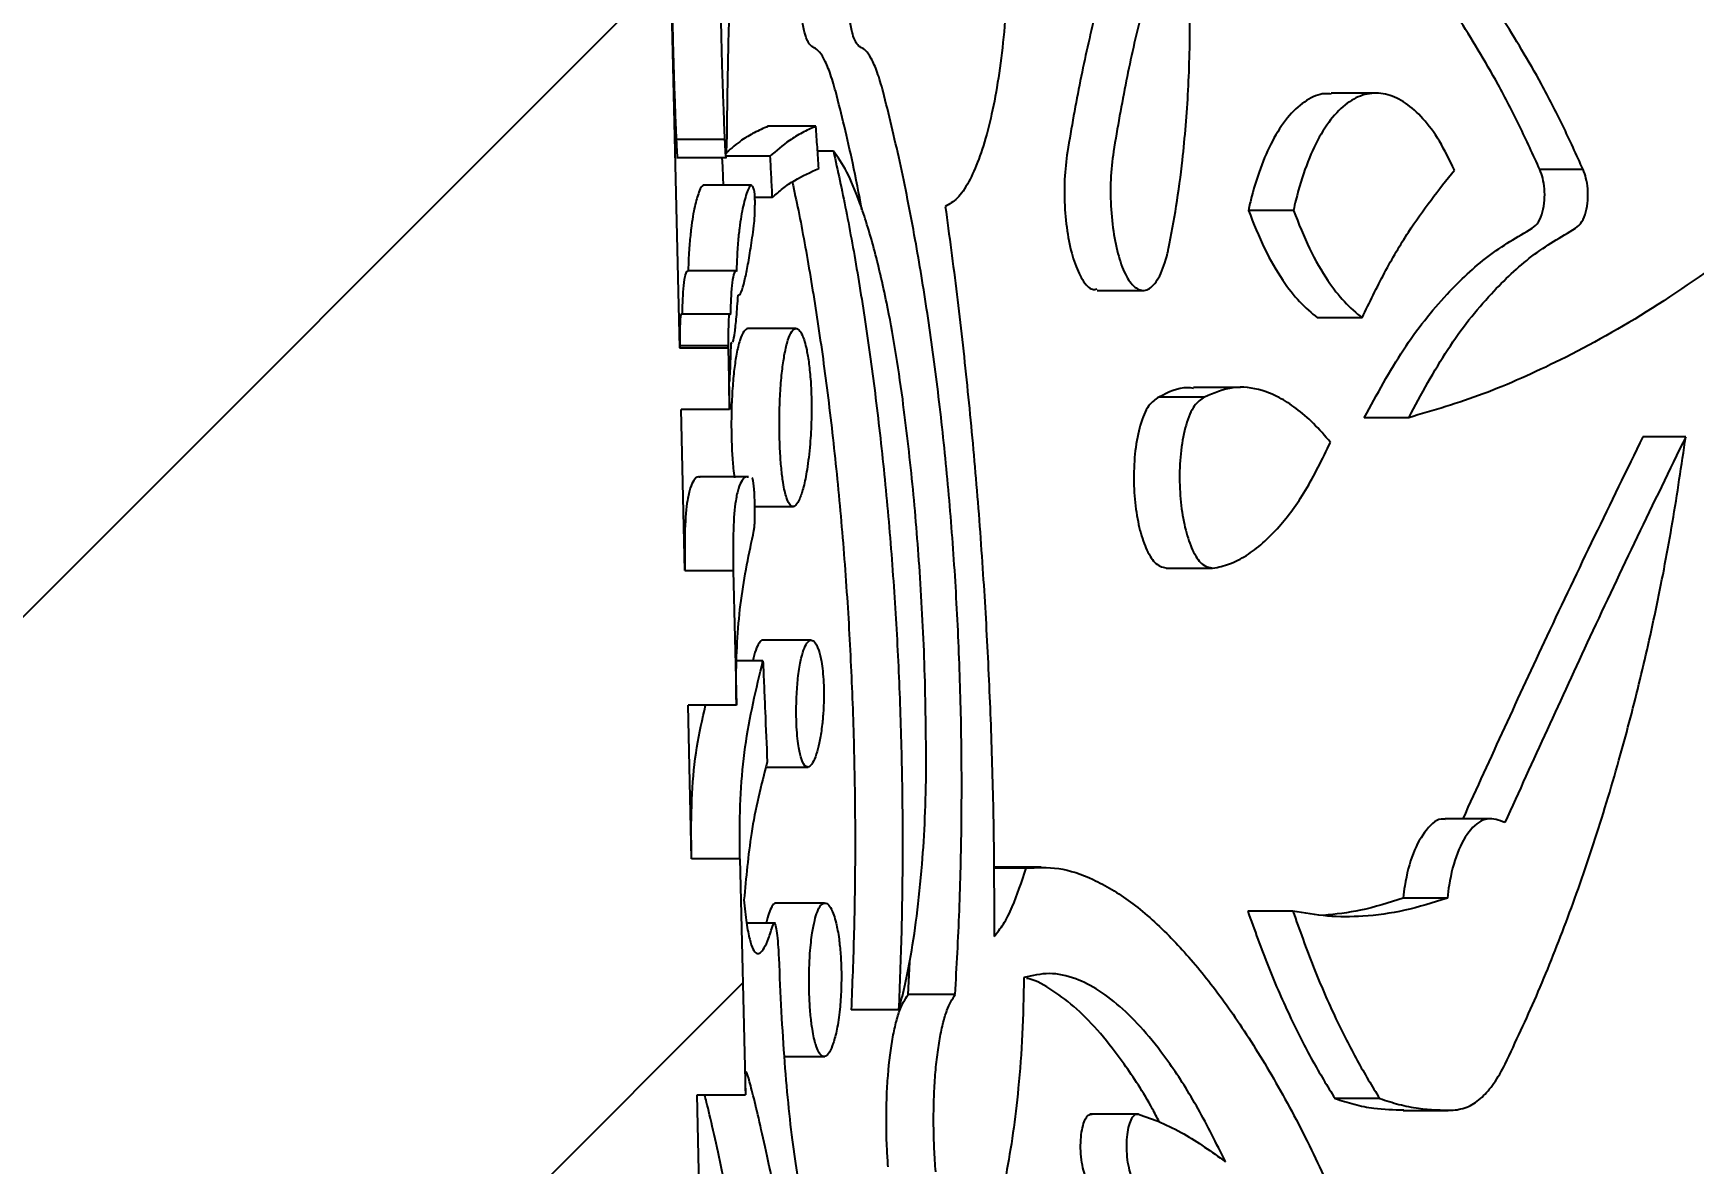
# Model space of a CAD drawing. Header units: millimetres. Extents: x 8 to 871, y 8 to 585.
# Drawn here: x 317.44 to 324.31, y 288.2 to 292.87 of the extents above; entities that cross this region are included whole.
import ezdxf

# ---------------------------------------------------------------- set-up
doc = ezdxf.new("R2010")
doc.units = ezdxf.units.MM
doc.layers.add('DIMENSIONS', color=2, linetype='Continuous')
doc.layers.add('HATCH', color=3, linetype='Continuous')
doc.layers.add('OUTLINE', color=7, linetype='Continuous', lineweight=25)
doc.styles.add('SLDTEXTSTYLE0', font='TXT', dxfattribs={"width": 0.75})
doc.dimstyles.new('SLDDIMSTYLE8', dxfattribs={"dimtxt": 3.5, "dimasz": 2, "dimexe": 0, "dimexo": 0.0625, "dimgap": 0.875, "dimtad": 1, "dimdec": 4, "dimzin": 12, "dimdsep": 46, "dimtxsty": 'SLDTEXTSTYLE0', "dimsah": 1, "dimcen": 0.09, "dimazin": 3, "dimtfac": 1, "dimtofl": 0, "dimtmove": 0, "dimatfit": 3, "dimfxl": 0, "dimfrac": 2, "dimtolj": 1, "dimtzin": 12, "dimarcsym": 0})

# ---------------------------------------------------------------- blocks, each defined once
blk = doc.blocks.new('_D_13')
at = {"layer": 'DIMENSIONS'}
blk.add_arc((306.2088, 330.1347), 79.0072, 79, 90, dxfattribs=at)
for points in [[(306.2088, 409.142), (308.2024, 408.6167), (308.215, 409.6166)], [(321.2841, 407.6904), (319.4054, 408.5391), (319.227, 407.5551)]]:
    blk.add_solid(points, dxfattribs=at)
at = {"layer": 'DIMENSIONS', "insert": (310.7105, 413.6065), "char_height": 3.5, "attachment_point": 1, "rotation": 354.5, "style": 'SLDTEXTSTYLE0'}
blk.add_mtext('11°', dxfattribs=at)

msp = doc.modelspace()

# ---------------------------------------------------------------- hatches: boundary and pattern name
at = {"layer": 'HATCH'}
h = msp.add_hatch(dxfattribs=at)
h.set_pattern_fill('ANSI31', color=256, angle=3e-322, style=0)
edge = h.paths.add_edge_path(flags=0)
edge.add_line((320.34869, 290.09243), (320.33579, 290.64907))
edge.add_spline(control_points=[(320.33579, 290.64907), (320.26911, 290.64907), (320.20242, 290.64907), (320.13574, 290.64907)], knot_values=[0.0000017, 0.0000017, 0.0000017, 0.0000017, 0.0002018, 0.0002018, 0.0002018, 0.0002018], weights=[1, 1, 1, 1], degree=3, periodic=0)
edge.add_line((320.13574, 290.64907), (320.12031, 291.31453))
edge.add_line((320.12031, 291.31453), (320.32037, 291.31453))
edge.add_line((320.32037, 291.31453), (320.31445, 291.56971))
edge.add_line((320.31445, 291.56971), (320.1144, 291.56971))
edge.add_line((320.1144, 291.56971), (319.89323, 301.11118))
edge.add_spline(control_points=[(319.89323, 301.11118), (319.95992, 301.11118), (320.0266, 301.11118), (320.09329, 301.11118)], knot_values=[0.0000041, 0.0000041, 0.0000041, 0.0000041, 0.0002042, 0.0002042, 0.0002042, 0.0002042], weights=[1, 1, 1, 1], degree=3, periodic=0)
edge.add_line((320.09329, 301.11118), (320.05436, 302.7904))
edge.add_spline(control_points=[(320.05436, 302.7904), (319.98768, 302.7904), (319.92099, 302.7904), (319.85431, 302.7904)], knot_values=[0.0000146, 0.0000146, 0.0000146, 0.0000146, 0.0002146, 0.0002146, 0.0002146, 0.0002146], weights=[1, 1, 1, 1], degree=3, periodic=0)
edge.add_line((319.85431, 302.7904), (319.82857, 303.90073))
edge.add_line((319.82857, 303.90073), (320.02863, 303.90073))
edge.add_line((320.02863, 303.90073), (319.68518, 318.71755))
edge.add_arc((324.68384, 318.83342), 5, 180, 181.327843, ccw=False)
edge.add_line((319.68384, 318.83342), (319.68384, 326.33342))
edge.add_arc((342.38384, 326.33342), 22.7, 169.323301, 180, ccw=False)
edge.add_line((320.07682, 330.53898), (309.99461, 332.57812))
edge.add_line((309.99461, 332.57812), (309.45884, 329.8218))
edge.add_line((309.45884, 329.8218), (309.45884, 182.95846))
edge.add_line((309.45884, 182.95846), (321.48384, 187.3352))
edge.add_arc((344.60884, 196.6352), 24.925, 180, 201.908125, ccw=False)
edge.add_line((319.68384, 196.6352), (319.68384, 202.4352))
edge.add_arc((339.68384, 202.4352), 20, 163.903735, 180, ccw=False)
edge.add_line((320.46789, 207.98024), (321.6945, 212.23094))
edge.add_arc((312.0865, 215.00347), 10.00003, 343.903735, 361.327843)
edge.add_line((322.08384, 215.2352), (320.86957, 267.62077))
edge.add_line((320.86957, 267.62077), (320.66952, 267.62077))
edge.add_line((320.66952, 267.62077), (320.61786, 269.84941))
edge.add_line((320.61786, 269.84941), (320.81792, 269.84941))
edge.add_line((320.81792, 269.84941), (320.73265, 273.52812))
edge.add_spline(control_points=[(320.73265, 273.52812), (320.66596, 273.52812), (320.59928, 273.52812), (320.53259, 273.52812)], knot_values=[0.000007, 0.000007, 0.000007, 0.000007, 0.0002071, 0.0002071, 0.0002071, 0.0002071], weights=[1, 1, 1, 1], degree=3, periodic=0)
edge.add_line((320.53259, 273.52812), (320.43569, 277.70853))
edge.add_spline(control_points=[(320.43569, 277.70853), (320.50238, 277.70853), (320.56906, 277.70853), (320.63575, 277.70853)], knot_values=[0.0000803, 0.0000803, 0.0000803, 0.0000803, 0.0002803, 0.0002803, 0.0002803, 0.0002803], weights=[1, 1, 1, 1], degree=3, periodic=0)
edge.add_line((320.63575, 277.70853), (320.49424, 283.81314))
edge.add_spline(control_points=[(320.49424, 283.81314), (320.42756, 283.81314), (320.36088, 283.81314), (320.29419, 283.81314)], knot_values=[0.0000165, 0.0000165, 0.0000165, 0.0000165, 0.0002166, 0.0002166, 0.0002166, 0.0002166], weights=[1, 1, 1, 1], degree=3, periodic=0)
edge.add_line((320.29419, 283.81314), (320.18597, 288.48212))
edge.add_spline(control_points=[(320.18597, 288.48212), (320.25265, 288.48212), (320.31934, 288.48212), (320.38602, 288.48212)], knot_values=[0.0000036, 0.0000036, 0.0000036, 0.0000036, 0.0002037, 0.0002037, 0.0002037, 0.0002037], weights=[1, 1, 1, 1], degree=3, periodic=0)
edge.add_line((320.38602, 288.48212), (320.36342, 289.45728))
edge.add_line((320.36342, 289.45728), (320.16336, 289.45728))
edge.add_line((320.16336, 289.45728), (320.14864, 290.09243))
edge.add_line((320.14864, 290.09243), (320.34869, 290.09243))

# ---------------------------------------------------------------- linework, layer by layer
at = {"layer": 'OUTLINE'}
for p, q in [((320.1144, 291.56971), (319.89323, 301.11118)), ((322.99333, 292.62266), (322.80767, 292.62266)), ((320.67757, 292.48603), (320.47978, 292.48603)), ((320.29977, 292.43101), (320.09975, 292.43101)), ((320.30814, 292.37244), (320.30965, 292.42034)), ((320.10294, 292.35639), (320.3071, 292.35639)), ((320.48751, 292.36199), (320.30654, 292.36199)), ((320.75009, 292.38233), (320.68444, 292.38233)), ((323.84973, 292.30686), (323.67063, 292.30686)), ((320.41117, 292.2418), (320.21032, 292.2418)), ((320.49613, 292.1909), (320.42524, 292.1909)), ((322.65158, 292.13821), (322.4654, 292.13821)), ((320.35295, 291.88887), (320.14643, 291.88887)), ((321.8403, 291.80748), (322.03153, 291.80748)), ((320.32467, 291.70893), (320.11892, 291.70893)), ((322.93566, 291.694), (322.7511, 291.694)), ((320.32689, 291.59004), (320.33166, 291.59188)), ((320.3159, 291.57765), (320.11321, 291.57765)), ((320.1144, 291.56971), (320.31445, 291.56971)), ((320.31445, 291.56971), (320.32037, 291.31453)), ((320.31849, 291.42863), (320.31978, 291.4292)), ((320.32037, 291.31453), (320.31849, 291.42863)), ((322.43307, 291.40657), (322.23797, 291.40657)), ((320.13574, 290.64907), (320.12031, 291.31453)), ((320.32037, 291.31453), (320.12031, 291.31453)), ((322.2843, 291.36615), (322.09585, 291.36615)), ((323.1283, 291.28111), (322.94481, 291.28111)), ((324.27364, 291.20274), (324.0969, 291.20274)), ((320.39816, 291.03689), (320.1968, 291.03689)), ((320.13574, 290.64907), (320.33579, 290.64907)), ((320.33579, 290.64907), (320.3487, 290.09243)), ((322.12621, 290.65871), (322.31585, 290.65871)), ((320.45845, 290.27641), (320.35209, 290.27641)), ((320.16336, 289.45728), (320.14864, 290.09243)), ((320.3487, 290.09243), (320.14864, 290.09243)), ((323.46217, 289.62337), (323.27913, 289.62337)), ((320.36342, 289.45728), (320.16336, 289.45728)), ((320.36342, 289.45728), (320.38602, 288.48212)), ((321.54613, 289.41901), (321.41284, 289.41901)), ((321.60851, 289.42368), (321.41296, 289.42368)), ((323.28806, 289.29546), (323.10528, 289.29546)), ((320.50988, 289.19109), (320.39119, 289.19109)), ((322.64929, 289.2418), (322.46272, 289.2418)), ((321.05819, 288.89652), (321.06506, 289.03088)), ((321.25306, 288.89652), (321.05819, 288.89652)), ((321.01946, 288.83299), (320.82321, 288.83299)), ((320.29419, 283.81314), (320.18597, 288.48212)), ((320.18597, 288.48212), (320.38602, 288.48212)), ((323.00826, 288.46682), (322.82372, 288.46682)), ((322.00816, 288.40166), (321.80959, 288.40166)), ((322.01067, 288.40207), (321.82022, 288.40207)), ((323.10567, 288.4177), (323.29182, 288.4177))]:
    msp.add_line(p, q, dxfattribs=at)
at = {"layer": 'OUTLINE', "flags": 128}
for points in [[(320.28887, 292.35639), (320.29075, 292.31908), (320.29292, 292.27617), (320.29466, 292.2418)], [(320.59457, 291.65006), (320.50387, 291.65006), (320.39488, 291.65006)], [(320.11442, 291.5776), (320.1144, 291.56972), (320.1144, 291.56971), (320.1144, 291.56971)], [(320.42513, 290.91381), (320.47555, 290.91381), (320.58464, 290.91381)], [(320.65705, 290.36133), (320.56392, 290.36133), (320.45745, 290.36133)], [(320.47087, 289.83712), (320.53896, 289.83712), (320.64552, 289.83712)], [(320.7126, 289.27465), (320.62088, 289.27465), (320.51325, 289.27465)], [(320.546, 288.6407), (320.60628, 288.6407), (320.71395, 288.6407)]]:
    msp.add_lwpolyline(points, dxfattribs=at)
at = {"layer": 'OUTLINE'}
for points, knots in [([(322.00388, 293.48905), (321.9727, 293.40509), (321.91034, 293.23717), (321.83366, 292.96162), (321.76831, 292.67717), (321.73419, 292.47995), (321.71707, 292.38097)], [0, 0, 0, 0, 0.2639174, 0.5278598, 0.7630629, 1, 1, 1, 1]), ([(322.1926, 293.48905), (322.16151, 293.40479), (322.09934, 293.23627), (322.0231, 292.96028), (321.95831, 292.67607), (321.92455, 292.47958), (321.90761, 292.38097)], [0, 0, 0, 0, 0.26459989, 0.52922345, 0.76375602, 1, 1, 1, 1]), ([(322.13531, 291.97995), (322.1464, 292.03792), (322.16873, 292.15457), (322.19781, 292.37255), (322.21955, 292.63596), (322.22636, 292.92992), (322.2181, 293.21873), (322.20117, 293.39822), (322.1926, 293.48905)], [0, 0, 0, 0, 0.1312936, 0.2642066, 0.455543, 0.6524301, 0.8241336, 1, 1, 1, 1]), ([(320.08196, 293.19254), (320.08191, 293.1929), (320.081, 293.19908), (320.08039, 293.17566), (320.08043, 293.12062), (320.08179, 293.03323), (320.08384, 292.93316), (320.0862, 292.83221), (320.08843, 292.74703), (320.08979, 292.7041), (320.09036, 292.68598)], [0, 0, 0, 0, 0.009692, 0.1701562, 0.3312123, 0.4851356, 0.6284244, 0.7647232, 0.9006716, 1, 1, 1, 1]), ([(320.28826, 293.11418), (320.28685, 293.13875), (320.28423, 293.18423), (320.2816, 293.1994), (320.28035, 293.17837), (320.28048, 293.12036), (320.28181, 293.03447), (320.28385, 292.93442), (320.28623, 292.83321), (320.28846, 292.74745), (320.28983, 292.70422), (320.2904, 292.68598)], [0, 0, 0, 0, 0.137806, 0.2551342, 0.3748535, 0.4950192, 0.6103358, 0.7183646, 0.821734, 0.9247974, 1, 1, 1, 1]), ([(320.30965, 292.42034), (320.31033, 292.48318), (320.3117, 292.60885), (320.31622, 292.8523), (320.32177, 293.0329), (320.32538, 293.15068)], [0, 0, 0, 0, 0.2580816, 0.5161637, 1, 1, 1, 1]), ([(321.46976, 293.1297), (321.46729, 293.0668), (321.46234, 292.941), (321.44448, 292.76518), (321.41972, 292.60547), (321.38833, 292.46418), (321.35129, 292.34561), (321.30871, 292.25007), (321.2619, 292.18133), (321.22881, 292.1635), (321.21226, 292.15458)], [0, 0, 0, 0, 0.1203602, 0.2407364, 0.3609269, 0.4811436, 0.6051702, 0.7292257, 0.8645987, 1, 1, 1, 1]), ([(320.66411, 292.81391), (320.65945, 292.81699), (320.64786, 292.82468), (320.6317, 292.86405), (320.62245, 292.9106), (320.61852, 292.93037)], [0, 0, 0, 0, 0.2785977, 0.6935901, 1, 1, 1, 1]), ([(320.86077, 292.81391), (320.85611, 292.81702), (320.84458, 292.82472), (320.82851, 292.86419), (320.81934, 292.91058), (320.81543, 292.93037)], [0, 0, 0, 0, 0.2799034, 0.6927863, 1, 1, 1, 1]), ([(323.67063, 292.30686), (323.64267, 292.36803), (323.58676, 292.49035), (323.475, 292.7067), (323.38812, 292.84642), (323.33223, 292.93629)], [0, 0, 0, 0, 0.2629346, 0.5258667, 1, 1, 1, 1]), ([(323.84973, 292.30686), (323.82184, 292.3682), (323.76608, 292.49088), (323.65495, 292.70713), (323.56862, 292.84673), (323.51324, 292.93629)], [0, 0, 0, 0, 0.2638366, 0.5276714, 1, 1, 1, 1]), ([(320.75933, 292.62937), (320.75125, 292.65755), (320.73544, 292.71262), (320.71081, 292.76652), (320.68695, 292.8019), (320.67178, 292.80988), (320.66411, 292.81391)], [0, 0, 0, 0, 0.2713577, 0.5303965, 0.7627193, 1, 1, 1, 1]), ([(320.95546, 292.62937), (320.94739, 292.65765), (320.93167, 292.7127), (320.90717, 292.76657), (320.88348, 292.8019), (320.8684, 292.80988), (320.86077, 292.81391)], [0, 0, 0, 0, 0.2727237, 0.5308377, 0.7629163, 1, 1, 1, 1]), ([(320.09036, 292.68598), (320.0911, 292.66418), (320.09257, 292.62057), (320.09563, 292.53558), (320.09812, 292.4724), (320.09975, 292.43101)], [0, 0, 0, 0, 0.2565299, 0.5130602, 1, 1, 1, 1]), ([(320.2904, 292.68598), (320.29114, 292.66411), (320.29262, 292.62039), (320.29567, 292.5354), (320.29815, 292.47227), (320.29977, 292.43101)], [0, 0, 0, 0, 0.25726242, 0.51452531, 1, 1, 1, 1]), ([(320.86782, 292.14067), (320.85529, 292.20614), (320.82112, 292.38469), (320.78329, 292.53449), (320.75933, 292.62937)], [0, 0, 0, 0, 0.3666714, 1, 1, 1, 1]), ([(321.25306, 288.89652), (321.25955, 289.0116), (321.27255, 289.24214), (321.28076, 289.60194), (321.28025, 289.96662), (321.26958, 290.33293), (321.24963, 290.69577), (321.22082, 291.05016), (321.18354, 291.39116), (321.13924, 291.71559), (321.08621, 292.03618), (321.02482, 292.34768), (320.97858, 292.53547), (320.95546, 292.62937)], [0, 0, 0, 0, 0.088444, 0.1771646, 0.2656008, 0.3540709, 0.4428271, 0.5313001, 0.6193011, 0.7075758, 0.7955967, 0.8977932, 1, 1, 1, 1]), ([(322.80917, 292.61886), (322.79962, 292.61984), (322.7644, 292.62346), (322.70517, 292.59641), (322.63433, 292.53624), (322.57192, 292.44515), (322.51954, 292.33059), (322.48581, 292.22518), (322.46985, 292.15718), (322.4654, 292.13821)], [0, 0, 0, 0, 0.06648, 0.2451945, 0.4269312, 0.6086947, 0.7726622, 0.9365937, 1, 1, 1, 1]), ([(323.31717, 292.30494), (323.29703, 292.3464), (323.25674, 292.42933), (323.18789, 292.52123), (323.11571, 292.58575), (323.04083, 292.62172), (322.96541, 292.62574), (322.89107, 292.59845), (322.82104, 292.53756), (322.75783, 292.44632), (322.70377, 292.32714), (322.67027, 292.2192), (322.6549, 292.15259), (322.65158, 292.13821)], [0, 0, 0, 0, 0.0954084, 0.1908098, 0.2860387, 0.3812599, 0.4799784, 0.5787088, 0.6789903, 0.7792887, 0.8763038, 0.9732995, 1, 1, 1, 1]), ([(320.47978, 292.48603), (320.46047, 292.47729), (320.42185, 292.4598), (320.36287, 292.42529), (320.32826, 292.39522), (320.30831, 292.37788)], [0, 0, 0, 0, 0.297429, 0.5948586, 1, 1, 1, 1]), ([(320.67757, 292.48603), (320.65824, 292.47725), (320.6196, 292.45968), (320.5538, 292.42042), (320.51336, 292.38478), (320.48751, 292.36199)], [0, 0, 0, 0, 0.2650869, 0.5301743, 1, 1, 1, 1]), ([(320.68915, 292.3115), (320.68817, 292.32611), (320.68623, 292.35533), (320.68237, 292.41351), (320.67948, 292.45707), (320.67757, 292.48603)], [0, 0, 0, 0, 0.2511097, 0.5022161, 1, 1, 1, 1]), ([(320.09975, 292.43101), (320.10079, 292.41098), (320.10287, 292.37091), (320.10495, 292.35113), (320.10581, 292.35709), (320.10586, 292.35743)], [0, 0, 0, 0, 0.48496659, 0.97042908, 1, 1, 1, 1]), ([(320.29977, 292.43101), (320.3008, 292.41104), (320.30287, 292.37107), (320.30494, 292.35127), (320.3058, 292.35715), (320.30586, 292.35753)], [0, 0, 0, 0, 0.4834073, 0.9673866, 1, 1, 1, 1]), ([(320.48751, 292.36199), (320.48823, 292.34768), (320.48967, 292.31907), (320.49254, 292.26204), (320.49469, 292.21931), (320.49613, 292.1909)], [0, 0, 0, 0, 0.2508813, 0.5017613, 1, 1, 1, 1]), ([(320.75009, 292.38233), (320.76754, 292.30258), (320.80249, 292.14285), (320.85243, 291.86618), (320.89895, 291.5657), (320.94034, 291.24076), (320.97558, 290.89708), (321.00332, 290.54405), (321.02257, 290.18669), (321.03368, 289.83032), (321.03656, 289.48291), (321.0321, 289.14826), (321.02368, 288.93809), (321.01946, 288.83299)], [0, 0, 0, 0, 0.0935831, 0.1874452, 0.2810019, 0.3747749, 0.4688684, 0.5626297, 0.6525201, 0.7427151, 0.8326124, 0.9163011, 1, 1, 1, 1]), ([(321.03618, 291.35761), (321.02622, 291.4274), (321.00613, 291.5681), (320.96632, 291.78076), (320.91729, 291.99067), (320.86098, 292.1712), (320.80417, 292.30725), (320.76825, 292.35711), (320.75009, 292.38233)], [0, 0, 0, 0, 0.1337238, 0.2695736, 0.4544386, 0.6446302, 0.8202886, 1, 1, 1, 1]), ([(321.71707, 292.38097), (321.71244, 292.34345), (321.70318, 292.26838), (321.70523, 292.14184), (321.71918, 292.0233), (321.74437, 291.92087), (321.77908, 291.8466), (321.81292, 291.80754), (321.83377, 291.81197), (321.84026, 291.81334)], [0, 0, 0, 0, 0.1508801, 0.3018907, 0.4499835, 0.5996744, 0.7575233, 0.9245543, 1, 1, 1, 1]), ([(321.90761, 292.38097), (321.903, 292.34325), (321.89377, 292.26776), (321.89593, 292.14069), (321.91002, 292.02153), (321.93539, 291.91942), (321.97024, 291.84364), (322.01237, 291.80361), (322.05768, 291.80787), (322.09994, 291.86032), (322.12429, 291.9295), (322.13393, 291.97362), (322.13531, 291.97995)], [0, 0, 0, 0, 0.1023884, 0.2048562, 0.305512, 0.4071635, 0.5139352, 0.6263326, 0.744297, 0.8640752, 0.9804866, 1, 1, 1, 1]), ([(320.49613, 292.1909), (320.51063, 292.20374), (320.53963, 292.22943), (320.60151, 292.27174), (320.65497, 292.29599), (320.68915, 292.3115)], [0, 0, 0, 0, 0.2650217, 0.5300451, 1, 1, 1, 1]), ([(322.93566, 291.694), (322.96605, 291.75685), (323.02682, 291.88255), (323.15102, 292.09513), (323.25246, 292.22322), (323.31717, 292.30494)], [0, 0, 0, 0, 0.2658022, 0.5316031, 1, 1, 1, 1]), ([(323.63923, 292.06407), (323.64847, 292.07149), (323.66562, 292.08528), (323.68296, 292.1293), (323.691, 292.17811), (323.69061, 292.22726), (323.68354, 292.27191), (323.67484, 292.29547), (323.67063, 292.30686)], [0, 0, 0, 0, 0.21316536, 0.39603157, 0.56000017, 0.71335054, 0.86134782, 1, 1, 1, 1]), ([(323.81855, 292.06407), (323.82777, 292.07155), (323.84485, 292.08539), (323.86202, 292.12942), (323.87, 292.1781), (323.8696, 292.22733), (323.86255, 292.272), (323.85388, 292.29556), (323.84973, 292.30686)], [0, 0, 0, 0, 0.2136832, 0.395268, 0.5590877, 0.713235, 0.8623874, 1, 1, 1, 1]), ([(320.21173, 292.23842), (320.20912, 292.2385), (320.20269, 292.23871), (320.19076, 292.20376), (320.17564, 292.16029), (320.16343, 292.08074), (320.15494, 292.00484), (320.15094, 291.94435), (320.14959, 291.8989), (320.14929, 291.88856)], [0, 0, 0, 0, 0.0838183, 0.2064296, 0.4454451, 0.692689, 0.8271839, 0.9606941, 1, 1, 1, 1]), ([(320.3558, 291.78733), (320.36011, 291.78909), (320.3687, 291.7926), (320.38173, 291.84305), (320.3949, 291.90275), (320.4056, 291.9668), (320.41426, 292.02716), (320.42047, 292.06336), (320.42422, 292.11015), (320.4254, 292.14553), (320.42572, 292.16982), (320.42555, 292.18516), (320.42497, 292.19789), (320.42412, 292.20817), (320.4219, 292.22268), (320.41578, 292.24147), (320.40232, 292.24234), (320.38528, 292.19486), (320.37075, 292.13114), (320.36101, 292.06532), (320.35469, 292.00718), (320.35083, 291.94606), (320.34946, 291.90059), (320.34909, 291.88856)], [0, 0, 0, 0, 0.0931466, 0.1858816, 0.2671571, 0.3484219, 0.3888568, 0.4314412, 0.4565184, 0.4736977, 0.4804131, 0.4872051, 0.4913291, 0.495457, 0.5015776, 0.5215658, 0.5758912, 0.6915646, 0.8071834, 0.864834, 0.9224573, 0.9794829, 1, 1, 1, 1]), ([(320.57975, 292.25529), (320.58815, 292.21667), (320.61406, 292.09755), (320.65537, 291.86657), (320.70216, 291.56722), (320.74377, 291.24216), (320.77922, 290.8984), (320.80709, 290.54553), (320.82641, 290.18877), (320.83756, 289.83348), (320.8405, 289.48601), (320.83603, 289.15023), (320.82748, 288.93874), (320.82321, 288.83299)], [0, 0, 0, 0, 0.0473418, 0.146009, 0.2443548, 0.3429509, 0.4418857, 0.5404666, 0.6345624, 0.7289785, 0.8230813, 0.9115349, 1, 1, 1, 1]), ([(321.21226, 292.15458), (321.22854, 292.03426), (321.26118, 291.79296), (321.30326, 291.41605), (321.33962, 291.02981), (321.36847, 290.64595), (321.39017, 290.26675), (321.40502, 289.89261), (321.41382, 289.5148), (321.41404, 289.26243), (321.41416, 289.13624)], [0, 0, 0, 0, 0.12884507, 0.25840779, 0.38725399, 0.51682697, 0.6364067, 0.75598585, 0.87799312, 1, 1, 1, 1]), ([(322.4654, 292.13821), (322.48717, 292.08374), (322.53071, 291.97479), (322.60299, 291.85196), (322.67648, 291.75636), (322.72611, 291.71488), (322.7511, 291.694)], [0, 0, 0, 0, 0.2697633, 0.5395083, 0.7681084, 1, 1, 1, 1]), ([(322.65158, 292.13821), (322.67331, 292.08358), (322.71675, 291.97431), (322.78875, 291.85144), (322.86177, 291.75609), (322.91091, 291.71479), (322.93566, 291.694)], [0, 0, 0, 0, 0.270917, 0.5418158, 0.7692722, 1, 1, 1, 1]), ([(322.94481, 291.28111), (322.99744, 291.37828), (323.10268, 291.57259), (323.27649, 291.78907), (323.45483, 291.95697), (323.57756, 292.02825), (323.63923, 292.06407)], [0, 0, 0, 0, 0.267374, 0.5347316, 0.7661898, 1, 1, 1, 1]), ([(323.1283, 291.28111), (323.18081, 291.37864), (323.28584, 291.57369), (323.45899, 291.79021), (323.6361, 291.95753), (323.75752, 292.02844), (323.81855, 292.06407)], [0, 0, 0, 0, 0.26866127, 0.53730731, 0.76748572, 1, 1, 1, 1]), ([(324.52414, 292.0019), (324.39359, 291.90865), (324.13248, 291.72215), (323.77011, 291.52153), (323.43372, 291.37079), (323.23022, 291.31104), (323.1283, 291.28111)], [0, 0, 0, 0, 0.26732212, 0.53464806, 0.76691201, 1, 1, 1, 1]), ([(320.14781, 291.88707), (320.14487, 291.88583), (320.13849, 291.88314), (320.13166, 291.84564), (320.12638, 291.78785), (320.12443, 291.73351), (320.12345, 291.70616)], [0, 0, 0, 0, 0.2375817, 0.5166469, 0.7566659, 1, 1, 1, 1]), ([(320.34763, 291.88705), (320.34469, 291.8858), (320.3383, 291.88306), (320.33152, 291.84523), (320.32631, 291.78731), (320.3244, 291.73333), (320.32344, 291.70616)], [0, 0, 0, 0, 0.2391426, 0.5197514, 0.7582362, 1, 1, 1, 1]), ([(320.33425, 291.59289), (320.33689, 291.60418), (320.34169, 291.62473), (320.3491, 291.69317), (320.35355, 291.75574), (320.3558, 291.78733)], [0, 0, 0, 0, 0.3765366, 0.6852638, 1, 1, 1, 1]), ([(320.12035, 291.706), (320.11987, 291.70628), (320.11781, 291.70746), (320.11606, 291.68298), (320.11482, 291.63739), (320.1151, 291.59126), (320.11525, 291.568)], [0, 0, 0, 0, 0.1032373, 0.4327851, 0.7140588, 1, 1, 1, 1]), ([(320.32036, 291.70595), (320.31986, 291.70623), (320.3178, 291.7074), (320.31608, 291.68267), (320.31486, 291.63693), (320.31515, 291.5911), (320.3153, 291.568)], [0, 0, 0, 0, 0.1051579, 0.4365259, 0.7159547, 1, 1, 1, 1]), ([(320.32041, 291.42948), (320.32116, 291.43846), (320.32252, 291.45484), (320.32481, 291.51139), (320.32619, 291.56365), (320.32689, 291.59004)], [0, 0, 0, 0, 0.3752944, 0.6846123, 1, 1, 1, 1]), ([(320.39619, 291.65004), (320.39028, 291.64732), (320.37844, 291.64187), (320.36263, 291.6044), (320.3496, 291.55081), (320.33944, 291.48315), (320.33212, 291.40557), (320.3279, 291.31658), (320.32725, 291.22523), (320.33004, 291.1422), (320.33467, 291.07608), (320.33892, 291.04516), (320.34068, 291.03239)], [0, 0, 0, 0, 0.133045, 0.2663166, 0.3988967, 0.5052409, 0.6112991, 0.7147251, 0.8015276, 0.8749539, 0.948336, 1, 1, 1, 1]), ([(320.65576, 291.43135), (320.65361, 291.45676), (320.64932, 291.50746), (320.63731, 291.57551), (320.62316, 291.62185), (320.60797, 291.64596), (320.59304, 291.65309), (320.57722, 291.64107), (320.5615, 291.60563), (320.54857, 291.5522), (320.53841, 291.48512), (320.53103, 291.40743), (320.52674, 291.31742), (320.5261, 291.2256), (320.52886, 291.14164), (320.53421, 291.06898), (320.54314, 290.99953), (320.55439, 290.95104), (320.56692, 290.92328), (320.58, 290.91102), (320.59489, 290.91657), (320.61105, 290.94419), (320.62674, 290.99299), (320.64158, 291.06566), (320.65329, 291.15967), (320.65915, 291.26329), (320.65985, 291.35514), (320.65705, 291.40729), (320.65576, 291.43135)], [0, 0, 0, 0, 0.0287506, 0.057379, 0.103842, 0.1387557, 0.1746271, 0.2224827, 0.2717153, 0.3200475, 0.358653, 0.3984955, 0.4369491, 0.4691466, 0.4963703, 0.5235792, 0.551352, 0.5952561, 0.6279063, 0.6614491, 0.707744, 0.7553574, 0.8025334, 0.851136, 0.9041996, 0.9445804, 0.974426, 1, 1, 1, 1]), ([(320.3153, 291.568), (320.31497, 291.57249), (320.31432, 291.58158), (320.31428, 291.57495), (320.31445, 291.56979), (320.31445, 291.56971)], [0, 0, 0, 0, 0.4902216, 0.9926031, 1, 1, 1, 1]), ([(322.23967, 291.40243), (322.2311, 291.40357), (322.18128, 291.41014), (322.13455, 291.38608), (322.09585, 291.36615)], [0, 0, 0, 0, 0.17197593, 1, 1, 1, 1]), ([(322.80512, 291.17918), (322.78171, 291.20628), (322.73473, 291.26068), (322.66345, 291.32161), (322.59222, 291.36713), (322.50456, 291.40261), (322.39977, 291.4155), (322.32306, 291.38272), (322.2843, 291.36615)], [0, 0, 0, 0, 0.1344331, 0.2698532, 0.4018962, 0.5348645, 0.7649515, 1, 1, 1, 1]), ([(321.13379, 289.83317), (321.13251, 289.96904), (321.12995, 290.24078), (321.10912, 290.63628), (321.07853, 291.01345), (321.0504, 291.2421), (321.03618, 291.35761)], [0, 0, 0, 0, 0.2585089, 0.5170068, 0.7559961, 1, 1, 1, 1]), ([(322.09585, 291.36615), (322.08109, 291.3569), (322.05152, 291.33837), (322.01701, 291.25696), (321.99592, 291.14948), (321.98964, 291.03077), (321.99697, 290.91512), (322.01605, 290.81138), (322.04543, 290.72783), (322.08472, 290.66781), (322.11447, 290.662), (322.13038, 290.65889)], [0, 0, 0, 0, 0.1212656, 0.2428607, 0.3553831, 0.4611072, 0.5620275, 0.6619532, 0.765675, 0.874695, 1, 1, 1, 1]), ([(322.2843, 291.36615), (322.26969, 291.35696), (322.24044, 291.33855), (322.20623, 291.25783), (322.18519, 291.15107), (322.17874, 291.03248), (322.18589, 290.91631), (322.20489, 290.81185), (322.23422, 290.72786), (322.27336, 290.66779), (322.30294, 290.66198), (322.31872, 290.65889)], [0, 0, 0, 0, 0.1203925, 0.2410953, 0.3533637, 0.4595164, 0.5612848, 0.6620424, 0.7663045, 0.8753537, 1, 1, 1, 1]), ([(322.31872, 290.65889), (322.34168, 290.6637), (322.38776, 290.67335), (322.45679, 290.70914), (322.52526, 290.76055), (322.60772, 290.84416), (322.70408, 290.97298), (322.7712, 291.10995), (322.80512, 291.17918)], [0, 0, 0, 0, 0.1351815, 0.271295, 0.4054479, 0.540538, 0.7677788, 1, 1, 1, 1]), ([(324.0969, 291.20274), (324.02954, 291.06504), (323.89482, 290.78965), (323.6435, 290.26254), (323.46655, 289.87468), (323.3519, 289.62337)], [0, 0, 0, 0, 0.2604041, 0.5208082, 1, 1, 1, 1]), ([(324.27364, 291.20274), (324.20647, 291.0646), (324.07214, 290.78832), (323.81996, 290.25604), (323.64197, 289.86345), (323.5261, 289.60786)], [0, 0, 0, 0, 0.25869811, 0.51739611, 1, 1, 1, 1]), ([(323.52708, 288.60866), (323.57054, 288.70102), (323.65768, 288.8862), (323.77993, 289.19181), (323.89448, 289.51726), (323.99483, 289.84731), (324.08178, 290.17758), (324.15591, 290.50631), (324.22131, 290.84761), (324.25619, 291.08436), (324.27364, 291.20274)], [0, 0, 0, 0, 0.13270325, 0.26607888, 0.39879, 0.53221473, 0.64812993, 0.76404207, 0.88202026, 1, 1, 1, 1]), ([(320.19852, 291.03502), (320.19625, 291.03556), (320.1862, 291.03794), (320.17228, 291.02397), (320.15687, 290.99281), (320.14334, 290.9312), (320.13395, 290.8283), (320.13514, 290.70897), (320.13574, 290.64907)], [0, 0, 0, 0, 0.04443029, 0.19659711, 0.34832218, 0.50048987, 0.74924574, 1, 1, 1, 1]), ([(320.39816, 291.03499), (320.39586, 291.03553), (320.38578, 291.03793), (320.37186, 291.02372), (320.35651, 290.99211), (320.34316, 290.93005), (320.33399, 290.82708), (320.33519, 290.70856), (320.33579, 290.64907)], [0, 0, 0, 0, 0.0453149, 0.1983565, 0.3509436, 0.5039859, 0.7510051, 1, 1, 1, 1]), ([(320.42121, 290.81512), (320.42203, 290.81999), (320.42369, 290.82972), (320.42517, 290.85919), (320.42563, 290.89486), (320.42496, 290.93204), (320.42343, 290.96648), (320.42123, 290.99627), (320.41847, 291.01915), (320.41605, 291.02997), (320.41466, 291.03183), (320.41424, 291.03239)], [0, 0, 0, 0, 0.12770369, 0.25557457, 0.37825642, 0.49142879, 0.59715803, 0.70838019, 0.82347093, 0.94717133, 1, 1, 1, 1]), ([(320.3487, 290.09243), (320.34821, 290.13262), (320.34641, 290.2835), (320.3613, 290.53133), (320.40123, 290.72048), (320.42121, 290.81512)], [0, 0, 0, 0, 0.153539, 0.5764566, 1, 1, 1, 1]), ([(320.45885, 290.36052), (320.45828, 290.36077), (320.45257, 290.36331), (320.44225, 290.35035), (320.42833, 290.32519), (320.42033, 290.29245), (320.41641, 290.27641)], [0, 0, 0, 0, 0.0350636, 0.3512316, 0.6822485, 1, 1, 1, 1]), ([(320.59784, 290.00279), (320.59895, 289.98623), (320.60116, 289.95317), (320.60793, 289.90549), (320.61971, 289.8574), (320.63548, 289.8349), (320.65243, 289.83746), (320.66787, 289.85902), (320.68186, 289.89631), (320.69403, 289.94684), (320.70287, 290.00372), (320.70863, 290.06765), (320.71083, 290.12848), (320.70944, 290.18669), (320.70577, 290.23466), (320.699, 290.28267), (320.68693, 290.33114), (320.67123, 290.3586), (320.65487, 290.36403), (320.64015, 290.35138), (320.62635, 290.32283), (320.6136, 290.27586), (320.60347, 290.21267), (320.59758, 290.14068), (320.5958, 290.07577), (320.59644, 290.03158), (320.59754, 290.00893), (320.59784, 290.00279)], [0, 0, 0, 0, 0.0236262, 0.0471492, 0.0882889, 0.156141, 0.210077, 0.2640673, 0.3188701, 0.3639782, 0.4089032, 0.4408436, 0.4730219, 0.4955698, 0.5181188, 0.540843, 0.57815, 0.6382336, 0.6881249, 0.7380865, 0.7902412, 0.8423417, 0.8974667, 0.9414919, 0.968688, 0.991514, 1, 1, 1, 1]), ([(320.36342, 289.45728), (320.36303, 289.48011), (320.36031, 289.64213), (320.37478, 289.92827), (320.43054, 290.16028), (320.45845, 290.27641)], [0, 0, 0, 0, 0.0757141, 0.537331, 1, 1, 1, 1]), ([(320.45845, 290.27641), (320.45992, 290.24147), (320.46287, 290.17159), (320.46877, 290.03225), (320.47323, 289.92784), (320.47619, 289.85837)], [0, 0, 0, 0, 0.2507395, 0.5014791, 1, 1, 1, 1]), ([(320.16336, 289.45728), (320.16301, 289.47901), (320.16036, 289.64045), (320.16788, 289.86104), (320.20801, 290.03533), (320.22115, 290.09243)], [0, 0, 0, 0, 0.09467722, 0.70342027, 1, 1, 1, 1]), ([(320.47619, 289.85837), (320.46346, 289.80985), (320.43801, 289.71281), (320.40183, 289.52425), (320.38848, 289.3799), (320.37992, 289.28743)], [0, 0, 0, 0, 0.2644115, 0.5288234, 1, 1, 1, 1]), ([(321.01946, 288.83299), (321.02766, 288.86328), (321.04415, 288.9242), (321.07004, 289.05108), (321.09578, 289.21835), (321.11651, 289.41943), (321.12973, 289.62698), (321.13243, 289.76391), (321.13379, 289.83317)], [0, 0, 0, 0, 0.1319418, 0.2654325, 0.4616648, 0.6636165, 0.8298648, 1, 1, 1, 1]), ([(323.28034, 289.62013), (323.27726, 289.62084), (323.24958, 289.62722), (323.20027, 289.58312), (323.14427, 289.48886), (323.11567, 289.37993), (323.10735, 289.31233), (323.10528, 289.29546)], [0, 0, 0, 0, 0.0376475, 0.3385276, 0.6307006, 0.9078397, 1, 1, 1, 1]), ([(323.5261, 289.60786), (323.50167, 289.61671), (323.45279, 289.63442), (323.38311, 289.58675), (323.32767, 289.49007), (323.29873, 289.38202), (323.29029, 289.31349), (323.28806, 289.29546)], [0, 0, 0, 0, 0.2362123, 0.4726363, 0.7025389, 0.9217237, 1, 1, 1, 1]), ([(321.41416, 289.13624), (321.42704, 289.15244), (321.45282, 289.18486), (321.49845, 289.27187), (321.52775, 289.36226), (321.54613, 289.41901)], [0, 0, 0, 0, 0.2712303, 0.5425117, 1, 1, 1, 1]), ([(321.54613, 289.41901), (321.59069, 289.42151), (321.6798, 289.42652), (321.82494, 289.37791), (321.97766, 289.28623), (322.13176, 289.15129), (322.28311, 288.9807), (322.43131, 288.77853), (322.58003, 288.53726), (322.7237, 288.2679), (322.81394, 288.065), (322.85708, 287.96797)], [0, 0, 0, 0, 0.1147412, 0.2294817, 0.3481127, 0.466741, 0.5732591, 0.6797744, 0.7895793, 0.8993815, 1, 1, 1, 1]), ([(320.37992, 289.28743), (320.38338, 289.2544), (320.39031, 289.18805), (320.40288, 289.12277), (320.41689, 289.08102), (320.43168, 289.06379), (320.44735, 289.0665), (320.46369, 289.08701), (320.48124, 289.12435), (320.49381, 289.16473), (320.5001, 289.18492)], [0, 0, 0, 0, 0.1391731, 0.279533, 0.4081661, 0.5376939, 0.651977, 0.7662588, 0.8831302, 1, 1, 1, 1]), ([(320.51457, 289.27423), (320.51428, 289.27434), (320.50373, 289.27799), (320.48983, 289.25227), (320.47647, 289.21574), (320.4725, 289.19487), (320.47179, 289.19109)], [0, 0, 0, 0, 0.0180347, 0.6487079, 0.9365306, 1, 1, 1, 1]), ([(320.65074, 288.87745), (320.65218, 288.85394), (320.65504, 288.807), (320.66405, 288.73985), (320.67535, 288.69006), (320.68826, 288.65839), (320.70168, 288.64099), (320.71693, 288.63866), (320.73344, 288.65559), (320.74955, 288.69209), (320.76445, 288.74938), (320.77607, 288.82544), (320.78222, 288.91015), (320.78324, 288.9908), (320.77996, 289.06402), (320.7725, 289.13525), (320.75947, 289.20412), (320.74308, 289.24979), (320.72626, 289.27247), (320.70618, 289.2785), (320.68769, 289.25491), (320.67197, 289.20428), (320.66123, 289.15011), (320.6529, 289.0781), (320.64886, 288.99357), (320.64878, 288.92612), (320.65024, 288.88985), (320.65074, 288.87745)], [0, 0, 0, 0, 0.028967, 0.0578192, 0.103639, 0.1377623, 0.1728242, 0.2197096, 0.2679397, 0.3154297, 0.3645233, 0.413745, 0.45222, 0.4813791, 0.510641, 0.538359, 0.575962, 0.6296777, 0.6696309, 0.7106927, 0.7946876, 0.8326065, 0.8714309, 0.9201273, 0.9564702, 0.9851228, 1, 1, 1, 1]), ([(323.28806, 289.29546), (323.229, 289.27667), (323.11088, 289.2391), (322.94589, 289.21761), (322.79152, 289.21672), (322.69675, 289.23343), (322.64929, 289.2418)], [0, 0, 0, 0, 0.2668265, 0.5336542, 0.7665004, 1, 1, 1, 1]), ([(323.10528, 289.29546), (323.04613, 289.27632), (322.93463, 289.24023), (322.8268, 289.22878), (322.77617, 289.2234)], [0, 0, 0, 0, 0.5304037, 1, 1, 1, 1]), ([(320.5001, 289.18492), (320.50188, 289.18845), (320.50545, 289.19551), (320.51155, 289.17867), (320.51719, 289.14369), (320.52152, 289.09728), (320.52313, 289.06282), (320.52383, 289.04798)], [0, 0, 0, 0, 0.2152179, 0.4306219, 0.6417226, 0.8457604, 1, 1, 1, 1]), ([(322.46272, 289.2418), (322.49073, 289.16356), (322.54675, 289.00709), (322.63676, 288.80316), (322.72868, 288.62143), (322.79199, 288.51843), (322.82372, 288.46682)], [0, 0, 0, 0, 0.2648449, 0.5296904, 0.7643135, 1, 1, 1, 1]), ([(322.64929, 289.2418), (322.67722, 289.16335), (322.73309, 289.00646), (322.82272, 288.80239), (322.91406, 288.62092), (322.97682, 288.51826), (323.00826, 288.46682)], [0, 0, 0, 0, 0.2657579, 0.5315182, 0.7652314, 1, 1, 1, 1]), ([(320.52383, 289.04798), (320.52697, 288.97337), (320.53327, 288.82413), (320.54702, 288.61396), (320.56382, 288.42188), (320.58387, 288.25046), (320.60716, 288.10591), (320.63363, 287.98631), (320.65345, 287.93558), (320.66358, 287.90967)], [0, 0, 0, 0, 0.1402347, 0.2804861, 0.4205358, 0.5606162, 0.7049051, 0.8492308, 1, 1, 1, 1]), ([(322.37074, 288.20557), (322.33326, 288.28077), (322.2579, 288.43199), (322.14755, 288.60471), (322.04334, 288.73977), (321.94547, 288.841), (321.84791, 288.91679), (321.746, 288.9681), (321.64125, 288.99118), (321.57228, 288.97471), (321.53762, 288.96644)], [0, 0, 0, 0, 0.1352464, 0.2719405, 0.3841407, 0.496343, 0.6117773, 0.7272132, 0.8629411, 1, 1, 1, 1]), ([(321.53762, 288.96644), (321.53597, 288.88789), (321.53266, 288.73079), (321.51602, 288.51556), (321.49333, 288.31973), (321.47362, 288.20792), (321.46367, 288.15149)], [0, 0, 0, 0, 0.26370439, 0.52739651, 0.76148607, 1, 1, 1, 1]), ([(322.0967, 288.37017), (322.08752, 288.38809), (322.04027, 288.48029), (321.95851, 288.60268), (321.85376, 288.73924), (321.75479, 288.84137), (321.6566, 288.91481), (321.58714, 288.9563), (321.55226, 288.96271), (321.5486, 288.96338)], [0, 0, 0, 0, 0.051254, 0.2638282, 0.440024, 0.6162238, 0.7974934, 0.9787657, 1, 1, 1, 1]), ([(320.97608, 288.18405), (320.97434, 288.20862), (320.97041, 288.26447), (320.96821, 288.35428), (320.96904, 288.44957), (320.97477, 288.57161), (320.98743, 288.68293), (321.00601, 288.77287), (321.02702, 288.846), (321.04602, 288.87679), (321.05819, 288.89652)], [0, 0, 0, 0, 0.0809651, 0.1840122, 0.2870693, 0.3901344, 0.5959065, 0.7027354, 0.8095997, 1, 1, 1, 1]), ([(321.1728, 288.16385), (321.17057, 288.19529), (321.1661, 288.25817), (321.16365, 288.35536), (321.16453, 288.45115), (321.1689, 288.54336), (321.17668, 288.62911), (321.18767, 288.70745), (321.20183, 288.77543), (321.22263, 288.84717), (321.24126, 288.87739), (321.25306, 288.89652)], [0, 0, 0, 0, 0.1015308, 0.2030544, 0.304588, 0.4061291, 0.5077691, 0.60943, 0.7142746, 0.8191505, 1, 1, 1, 1]), ([(320.3887, 288.57527), (320.38764, 288.57463), (320.3851, 288.57311), (320.385, 288.53132), (320.38582, 288.49166), (320.38602, 288.48212)], [0, 0, 0, 0, 0.351926, 0.8441888, 1, 1, 1, 1]), ([(320.77978, 286.46143), (320.76172, 286.59007), (320.7256, 286.84737), (320.67002, 287.19735), (320.61531, 287.51724), (320.56523, 287.78852), (320.52137, 288.01192), (320.48358, 288.19396), (320.45071, 288.34353), (320.42324, 288.46031), (320.4017, 288.54396), (320.39371, 288.56667), (320.3897, 288.57806)], [0, 0, 0, 0, 0.1033699, 0.2067449, 0.3138883, 0.4210353, 0.5141308, 0.6072283, 0.7027976, 0.7983688, 0.8988258, 1, 1, 1, 1]), ([(323.31264, 288.41798), (323.33393, 288.42131), (323.37439, 288.42766), (323.43104, 288.46886), (323.48242, 288.52659), (323.51206, 288.58106), (323.52708, 288.60866)], [0, 0, 0, 0, 0.2745786, 0.5218524, 0.7577178, 1, 1, 1, 1]), ([(320.58178, 286.46143), (320.56368, 286.58976), (320.52747, 286.84644), (320.47178, 287.19541), (320.417, 287.51434), (320.36676, 287.78524), (320.32274, 288.00855), (320.28461, 288.19149), (320.2519, 288.33939), (320.22897, 288.43772), (320.21985, 288.4723), (320.21726, 288.48212)], [0, 0, 0, 0, 0.1233736, 0.2467533, 0.3745951, 0.5024422, 0.6140017, 0.7255636, 0.8400578, 0.954554, 1, 1, 1, 1]), ([(322.82372, 288.46682), (322.85016, 288.45829), (322.90304, 288.44123), (322.99744, 288.42205), (323.06653, 288.42032), (323.10802, 288.41929)], [0, 0, 0, 0, 0.28539936, 0.57080027, 1, 1, 1, 1]), ([(323.00826, 288.46682), (323.0347, 288.45823), (323.08758, 288.44105), (323.18859, 288.42081), (323.26442, 288.41908), (323.31264, 288.41798)], [0, 0, 0, 0, 0.2668638, 0.5337284, 1, 1, 1, 1]), ([(321.79245, 288.14457), (321.78844, 288.15573), (321.7804, 288.17807), (321.77329, 288.22435), (321.77113, 288.27267), (321.77403, 288.31809), (321.78129, 288.35689), (321.79252, 288.38591), (321.80604, 288.40217), (321.81573, 288.40211), (321.82022, 288.40207)], [0, 0, 0, 0, 0.1305793, 0.2613996, 0.3861207, 0.5059638, 0.6264389, 0.751523, 0.8848122, 1, 1, 1, 1]), ([(321.9831, 288.14457), (321.97911, 288.15575), (321.9711, 288.17813), (321.96404, 288.22444), (321.96189, 288.27285), (321.96481, 288.31847), (321.97211, 288.35738), (321.98336, 288.38633), (321.99678, 288.40224), (322.00631, 288.40213), (322.01067, 288.40207)], [0, 0, 0, 0, 0.1306907, 0.2615982, 0.3869876, 0.5078271, 0.6292058, 0.7547096, 0.8878361, 1, 1, 1, 1]), ([(322.01067, 288.40207), (322.04154, 288.39142), (322.10328, 288.37012), (322.22257, 288.31094), (322.31308, 288.24658), (322.37074, 288.20557)], [0, 0, 0, 0, 0.2662683, 0.5325382, 1, 1, 1, 1])]:
    msp.add_open_spline(points, degree=3, knots=knots, dxfattribs=at)

# ---------------------------------------------------------------- dimensions: what is measured, and where the dimension line sits
at = {"layer": 'DIMENSIONS'}
dim = msp.add_angular_dim_2l(base=(313.78135, 408.77823), line1=((306.20884, 330.13474), (325.5883, 429.83342)), line2=((306.20884, 431.85122), (306.20884, 158.80087)), dimstyle='SLDDIMSTYLE8', dxfattribs=at)
dim.commit()
dim.dimension.update_dxf_attribs({"geometry": '_D_13', "text_midpoint": (313.78135, 408.77823), "dimtype": 162})

doc.saveas('drawing.dxf')
